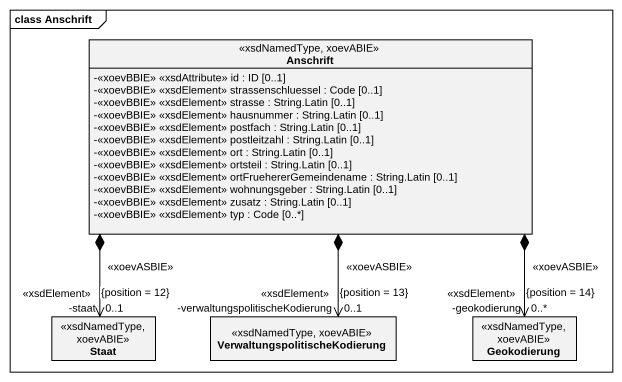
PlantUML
@startuml
mainframe class Anschrift
hide circle
hide empty members
skinparam classAttributeIconSize 0
class Anschrift <<xsdNamedType, xoevABIE>> {
  -<<xoevBBIE>> <<xsdAttribute>> id : ID [0..1]
  -<<xoevBBIE>> <<xsdElement>> strassenschluessel : Code [0..1]
  -<<xoevBBIE>> <<xsdElement>> strasse : String.Latin [0..1]
  -<<xoevBBIE>> <<xsdElement>> hausnummer : String.Latin [0..1]
  -<<xoevBBIE>> <<xsdElement>> postfach : String.Latin [0..1]
  -<<xoevBBIE>> <<xsdElement>> postleitzahl : String.Latin [0..1]
  -<<xoevBBIE>> <<xsdElement>> ort : String.Latin [0..1]
  -<<xoevBBIE>> <<xsdElement>> ortsteil : String.Latin [0..1]
  -<<xoevBBIE>> <<xsdElement>> ortFruehererGemeindename : String.Latin [0..1]
  -<<xoevBBIE>> <<xsdElement>> wohnungsgeber : String.Latin [0..1]
  -<<xoevBBIE>> <<xsdElement>> zusatz : String.Latin [0..1]
  -<<xoevBBIE>> <<xsdElement>> typ : Code [0..*]
}
class Staat <<xsdNamedType, xoevABIE>>
class "VerwaltungspolitischeKodierung" as VerwaltungspolitischeKodieru <<xsdNamedType, xoevABIE>>
class Geokodierung <<xsdNamedType, xoevABIE>>
Anschrift *--> "-staat\n<<xsdElement>>\n0..1\n{position = 12}" Staat : <<xoevASBIE>>
Anschrift *--> "-verwaltungspolitischeKodierung\n<<xsdElement>>\n0..1\n{position = 13}" VerwaltungspolitischeKodieru : <<xoevASBIE>>
Anschrift *--> "-geokodierung\n<<xsdElement>>\n0..*\n{position = 14}" Geokodierung : <<xoevASBIE>>
@enduml
